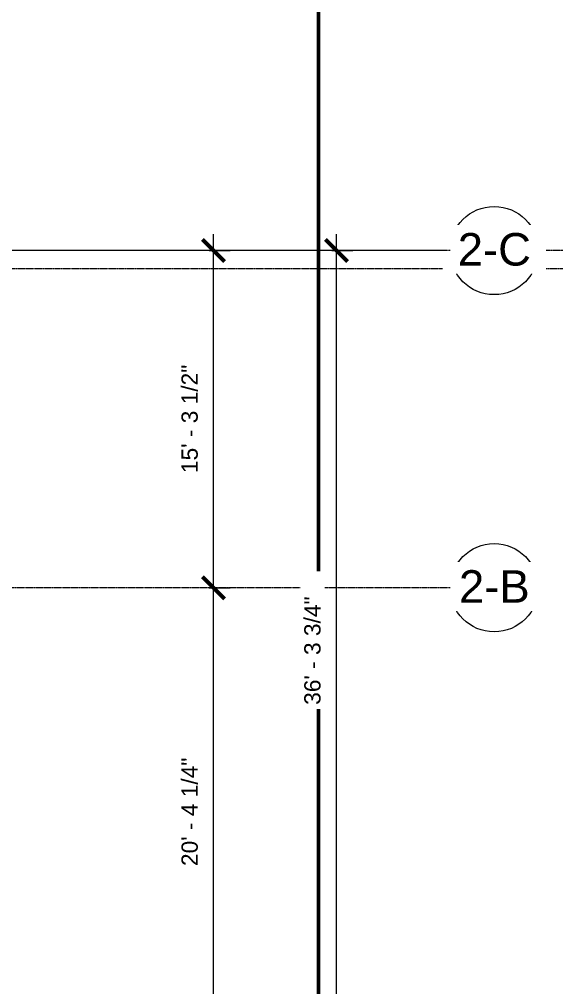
# Model space of a CAD drawing. Header units: inches. Extents: x 15537 to 31673, y -30778 to -16067.
# Drawn here: x 26485 to 26777, y -22760 to -22234 of the extents above; entities that cross this region are included whole.
import ezdxf

# ---------------------------------------------------------------- set-up
doc = ezdxf.new("R2010")
doc.units = ezdxf.units.IN
doc.header["$MEASUREMENT"] = 0
doc.linetypes.add('Grid Line 1_2_', pattern=[0.875, 0.5, -0.125, 0.125, -0.125])
doc.linetypes.add('Hidden', pattern=[0.28125, 0.1875, -0.09375])
for name, color, linetype, lineweight in [('A-ANNO-DIMS', 211, 'Continuous', 9), ('A-ANNO-DIMS-96', 211, 'Continuous', 9), ('A-PROP-SBCK', 71, 'Hidden', 50), ('S-GRID', 1, 'Continuous', 9), ('S-GRID-IDEN', 1, 'Continuous', 9)]:
    doc.layers.add(name, color=color, linetype=linetype, lineweight=lineweight)
doc.styles.add('Arial', font='arial.ttf', dxfattribs={"height": 17.703593})
doc.styles.add('Arial_1', font='arial.ttf', dxfattribs={"height": 8.851796})
doc.dimstyles.new('Linear_-_3_32__Arial_1', dxfattribs={"dimscale": 12, "dimtxt": 9, "dimasz": 1, "dimexe": 0.75, "dimexo": 0.5, "dimgap": 0.5, "dimtad": 1, "dimdec": 4, "dimrnd": 0.0625, "dimzin": 1, "dimdsep": 46, "dimlunit": 4, "dimtxsty": 'Arial_1', "dimblk1": 'OBLIQUE', "dimblk2": 'OBLIQUE', "dimsah": 1, "dimcen": 0.09, "dimdle": 0.75, "dimazin": 0, "dimtfac": 1, "dimtdec": 4, "dimtix": 1, "dimtmove": 0, "dimatfit": 3, "dimfxl": 1, "dimtvp": 1, "dimtfill": 1, "dimfrac": 2, "dimtolj": 1, "dimtzin": 0, "dimarcsym": 2})

# ---------------------------------------------------------------- blocks, each defined once
blk = doc.blocks.new('Grid - Grid Head - Circle-14747-First Floor Plan - Enlarged')
at = {"layer": 'S-GRID-IDEN'}
blk.add_circle((0, 0), 0.25, dxfattribs=at)
blk = doc.blocks.new('DIMBLOCK32-First Floor Plan - Enlarged')
at = {"layer": 'A-ANNO-DIMS-96', "lineweight": 50}
for p, q in [((26590.43, -22543.05), (26584.43, -22537.05)), ((26590.43, -22543.05), (26596.43, -22549.05)), ((26590.43, -22787.3), (26584.43, -22781.3)), ((26590.43, -22787.3), (26596.43, -22793.3))]:
    blk.add_line(p, q, dxfattribs=at)
at = {"layer": 'A-ANNO-DIMS-96'}
for p, q in [((26587.94, -22543.05), (26599.43, -22543.05)), ((26590.43, -22543.05), (26587.94, -22543.05)), ((26590.43, -22787.3), (26590.43, -22543.05)), ((26587.94, -22787.3), (26599.43, -22787.3)), ((26590.43, -22787.3), (26587.94, -22787.3))]:
    blk.add_line(p, q, dxfattribs=at)
at = {"layer": 'A-ANNO-DIMS-96', "color": 0, "insert": (26572.95, -22694.53), "char_height": 8.8518, "width": 70.4492, "attachment_point": 1, "rotation": 90, "line_spacing_factor": 0.938532, "style": 'Arial_1', "bg_fill": 3, "box_fill_scale": 1.25, "bg_fill_color": 0, "bg_fill_transparency": 0}
blk.add_mtext('20\' - 4 1/4"', dxfattribs=at)
blk = doc.blocks.new('_Oblique')
at = {"color": 0, "linetype": 'ByBlock', "lineweight": -2}
blk.add_line((-0.5, -0.5), (0.5, 0.5), dxfattribs=at)
blk = doc.blocks.new('DIMBLOCK33-First Floor Plan - Enlarged')
at = {"layer": 'A-ANNO-DIMS-96', "lineweight": 50}
for p, q in [((26590.43, -22359.55), (26584.43, -22353.55)), ((26590.43, -22359.55), (26596.43, -22365.55)), ((26590.43, -22543.05), (26584.43, -22537.05)), ((26590.43, -22543.05), (26596.43, -22549.05))]:
    blk.add_line(p, q, dxfattribs=at)
at = {"layer": 'A-ANNO-DIMS-96'}
for p, q in [((26590.43, -22543.05), (26590.43, -22350.55)), ((26587.94, -22359.55), (26599.43, -22359.55)), ((26590.43, -22359.55), (26587.94, -22359.55)), ((26587.94, -22543.05), (26599.43, -22543.05)), ((26590.43, -22543.05), (26587.94, -22543.05))]:
    blk.add_line(p, q, dxfattribs=at)
at = {"layer": 'A-ANNO-DIMS-96', "color": 0, "insert": (26572.95, -22480.66), "char_height": 8.8518, "width": 70.4492, "attachment_point": 1, "rotation": 90, "line_spacing_factor": 0.938532, "style": 'Arial_1', "bg_fill": 3, "box_fill_scale": 1.25, "bg_fill_color": 0, "bg_fill_transparency": 0}
blk.add_mtext('15\' - 3 1/2"', dxfattribs=at)
blk = doc.blocks.new('DIMBLOCK65-First Floor Plan - Enlarged')
at = {"layer": 'A-ANNO-DIMS-96', "lineweight": 50}
for p, q in [((26657.23, -22359.55), (26651.23, -22353.55)), ((26657.23, -22359.55), (26663.23, -22365.55)), ((26657.23, -22795.3), (26651.23, -22789.3)), ((26657.23, -22795.3), (26663.23, -22801.3))]:
    blk.add_line(p, q, dxfattribs=at)
at = {"layer": 'A-ANNO-DIMS-96'}
for p, q in [((26657.23, -22804.3), (26657.23, -22350.55)), ((26654.74, -22359.55), (26666.23, -22359.55)), ((26657.23, -22359.55), (26654.74, -22359.55)), ((26654.74, -22795.3), (26666.23, -22795.3)), ((26657.23, -22795.3), (26654.74, -22795.3))]:
    blk.add_line(p, q, dxfattribs=at)
at = {"layer": 'A-ANNO-DIMS-96', "color": 0, "insert": (26639.74, -22606.78), "char_height": 8.8518, "width": 70.4492, "attachment_point": 1, "rotation": 90, "line_spacing_factor": 0.938532, "style": 'Arial_1', "bg_fill": 3, "box_fill_scale": 1.25, "bg_fill_color": 0, "bg_fill_transparency": 0}
blk.add_mtext('36\' - 3 3/4"', dxfattribs=at)

msp = doc.modelspace()

# ---------------------------------------------------------------- linework, layer by layer
at = {"layer": 'A-PROP-SBCK'}
msp.add_line((26647.51523, -19438.18055), (26647.51523, -25801.37622), dxfattribs=at)
at = {"layer": 'S-GRID', "linetype": 'Grid Line 1_2_'}
for p, q in [((27097.46684, -22359.55281), (22737.5125, -22359.55281)), ((27049.46684, -22369.55281), (22737.5125, -22369.55281))]:
    msp.add_line(p, q, dxfattribs=at)

# ---------------------------------------------------------------- block references
at = {"layer": 'S-GRID-IDEN', "xscale": 95.99999999999994, "yscale": 95.99999999999994, "zscale": 95.99999999999994, "rotation": 89.9999999999998}
for p in [(26743.06441, -22359.55281), (26743.06441, -22543.05281)]:
    msp.add_blockref('Grid - Grid Head - Circle-14747-First Floor Plan - Enlarged', p, dxfattribs=at)

# ---------------------------------------------------------------- next in the draw order: texts
at = {"layer": 'S-GRID-IDEN', "char_height": 17.703593, "attachment_point": 2, "line_spacing_factor": 0.938532, "style": 'Arial', "bg_fill": 3, "box_fill_scale": 1.25, "bg_fill_color": 0, "bg_fill_transparency": 0}
for s, insert, width in [('2-C', (26743.1619, -22350.02306), 47.304), ('2-B', (26743.1619, -22533.52306), 45.792)]:
    msp.add_mtext(s, dxfattribs=dict(at, insert=insert, width=width))

# ---------------------------------------------------------------- next in the draw order: linework, layer by layer
at = {"layer": 'S-GRID', "linetype": 'Grid Line 1_2_'}
msp.add_line((26719.06441, -22543.05281), (21790.20666, -22543.05281), dxfattribs=at)

# ---------------------------------------------------------------- next in the draw order: dimensions: what is measured, and where the dimension line sits
at = {"layer": 'A-ANNO-DIMS'}
dim = msp.add_linear_dim(base=(26590.42804, -22543.05281), p1=(26581.94276, -22787.30281), p2=(26581.94276, -22543.05281), angle=90, dimstyle='Linear_-_3_32__Arial_1', override={"dimpost": '<>', "dimfxl": 244.25}, dxfattribs=at)
dim.commit()
dim.dimension.update_dxf_attribs({"geometry": 'DIMBLOCK32-First Floor Plan - Enlarged', "text_midpoint": (26579.85119, -22665.17781)})

# ---------------------------------------------------------------- next in the draw order: dimensions: what is measured, and where the dimension line sits
dim = msp.add_linear_dim(base=(26590.42804, -22359.55281), p1=(26581.94276, -22543.05281), p2=(26581.94276, -22359.55281), angle=90, dimstyle='Linear_-_3_32__Arial_1', override={"dimpost": '<>', "dimfxl": 183.5}, dxfattribs=at)
dim.commit()
dim.dimension.update_dxf_attribs({"geometry": 'DIMBLOCK33-First Floor Plan - Enlarged', "text_midpoint": (26579.84817, -22451.30281)})

# ---------------------------------------------------------------- next in the draw order: linework, layer by layer
at = {"layer": 'S-GRID', "linetype": 'Grid Line 1_2_'}
msp.add_line((26719.06441, -22359.55281), (22653.5125, -22359.55281), dxfattribs=at)

# ---------------------------------------------------------------- next in the draw order: dimensions: what is measured, and where the dimension line sits
at = {"layer": 'A-ANNO-DIMS'}
dim = msp.add_linear_dim(base=(26657.22619, -22359.55281), p1=(26648.74091, -22795.30281), p2=(26648.74091, -22359.55281), angle=90, dimstyle='Linear_-_3_32__Arial_1', override={"dimpost": '<>', "dimfxl": 435.75}, dxfattribs=at)
dim.commit()
dim.dimension.update_dxf_attribs({"geometry": 'DIMBLOCK65-First Floor Plan - Enlarged', "text_midpoint": (26646.64632, -22577.42781)})

doc.saveas('drawing.dxf')
